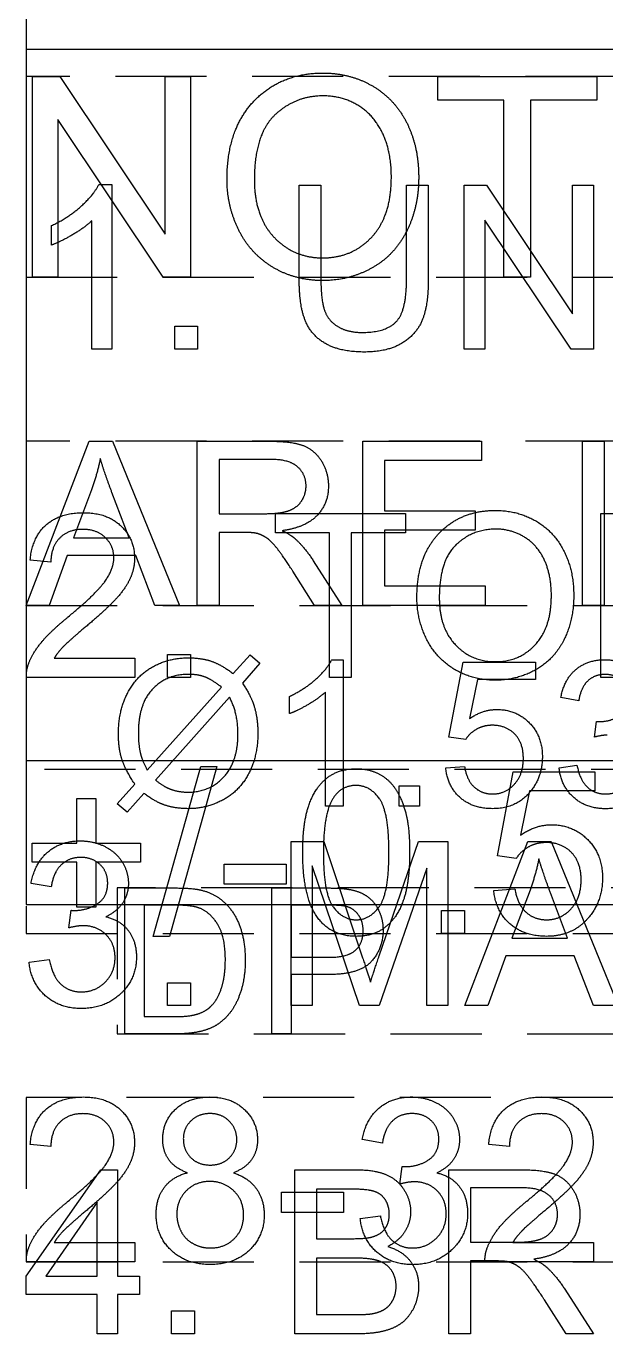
# Model space of a CAD drawing. Header units: millimetres. Extents: x 0 to 340, y 0 to 220.
# Drawn here: x 20 to 23.18, y 29.2 to 36.38 of the extents above; entities that cross this region are included whole.
import ezdxf

# ---------------------------------------------------------------- set-up
doc = ezdxf.new("R2010")
doc.units = ezdxf.units.MM
doc.linetypes.add('DASHED', pattern=[0.75, 0.5, -0.25])
doc.layers.get('0').update_dxf_attribs({"linetype": 'CONTINUOUS'})

msp = doc.modelspace()

# ---------------------------------------------------------------- linework, layer by layer
for p, q in [((20, 40), (20, 31.56)), ((20, 36.25), (80, 36.25)), ((20.0353, 35), (20.0353, 36.1)), ((20.0353, 36.1), (20.1846, 36.1)), ((20.1846, 36.1), (20.7623, 35.2364)), ((20.7623, 35.2364), (20.7623, 36.1)), ((20.7623, 36.1), (20.9019, 36.1)), ((20.9019, 36.1), (20.9019, 35)), ((22.2593, 35.9702), (22.2593, 36.1)), ((22.2593, 36.1), (23.1312, 36.1)), ((23.1312, 36.1), (23.1312, 35.9702)), ((22.6217, 35.9702), (22.2593, 35.9702)), ((22.6217, 35), (22.6217, 35.9702)), ((23.1312, 35.9702), (22.7673, 35.9702)), ((22.7673, 35.9702), (22.7673, 35)), ((20.7526, 35), (20.1748, 35.8644)), ((20.1748, 35.8644), (20.1748, 35)), ((20.399, 35.5083), (20.4703, 35.5083)), ((20.4703, 35.5083), (20.4703, 34.6046)), ((21.4986, 34.9847), (21.4986, 35.5046)), ((21.4986, 35.5046), (21.6177, 35.5046)), ((21.6177, 35.5046), (21.6177, 34.9853)), ((22.0873, 35.5046), (22.2064, 35.5046)), ((22.0873, 34.9853), (22.0873, 35.5046)), ((22.2064, 35.5046), (22.2064, 34.9847)), ((22.4035, 34.6046), (22.4035, 35.5046)), ((22.4035, 35.5046), (22.5256, 35.5046)), ((22.5256, 35.5046), (22.9984, 34.798)), ((22.9984, 34.798), (22.9984, 35.5046)), ((22.9984, 35.5046), (23.1126, 35.5046)), ((23.1126, 35.5046), (23.1126, 34.6046)), ((20.3598, 34.6046), (20.3598, 35.3088)), ((22.9904, 34.6046), (22.5177, 35.3119)), ((22.5177, 35.3119), (22.5177, 34.6046)), ((20.1387, 35.1756), (20.1387, 35.2824)), ((20.1748, 35), (20.0353, 35)), ((20.9019, 35), (20.7526, 35)), ((22.7673, 35), (22.6217, 35)), ((20.8153, 34.6046), (20.8153, 34.7305)), ((20.8153, 34.7305), (20.9411, 34.7305)), ((20.9411, 34.7305), (20.9411, 34.6046)), ((20.4703, 34.6046), (20.3598, 34.6046)), ((20.9411, 34.6046), (20.8153, 34.6046)), ((22.5177, 34.6046), (22.4035, 34.6046)), ((23.1126, 34.6046), (22.9904, 34.6046)), ((20, 33.2), (20.3456, 34.1)), ((20.3456, 34.1), (20.4739, 34.1)), ((20.4739, 34.1), (20.8423, 33.2)), ((20.9393, 33.2), (20.9393, 34.1)), ((20.9393, 34.1), (21.3383, 34.1)), ((21.8479, 33.2), (21.8479, 34.1)), ((21.8479, 34.1), (22.4986, 34.1)), ((22.4986, 34.1), (22.4986, 33.9938)), ((23.0536, 33.2), (23.0536, 34.1)), ((23.0536, 34.1), (23.1727, 34.1)), ((23.1727, 34.1), (23.1727, 33.2)), ((21.3432, 34.0005), (21.0584, 34.0005)), ((21.0584, 34.0005), (21.0584, 33.7028)), ((22.4986, 33.9938), (21.967, 33.9938)), ((21.967, 33.9938), (21.967, 33.7181)), ((20.3585, 33.8336), (20.2597, 33.5696)), ((20.5648, 33.5696), (20.4709, 33.8188)), ((21.967, 33.7181), (22.4649, 33.7181)), ((22.4649, 33.7181), (22.4649, 33.6126)), ((21.0584, 33.7028), (21.3144, 33.7028)), ((21.3678, 33.5984), (21.3678, 33.7046)), ((21.3678, 33.7046), (22.0812, 33.7046)), ((22.0812, 33.7046), (22.0812, 33.5984)), ((23.1537, 32.8046), (23.1537, 33.7046)), ((23.1537, 33.7046), (23.2728, 33.7046)), ((20.2597, 33.5696), (20.5648, 33.5696)), ((21.1965, 33.5997), (21.0584, 33.5997)), ((21.0584, 33.5997), (21.0584, 33.2)), ((21.6643, 33.5984), (21.3678, 33.5984)), ((21.6643, 32.8046), (21.6643, 33.5984)), ((22.0812, 33.5984), (21.7834, 33.5984)), ((21.7834, 33.5984), (21.7834, 32.8046)), ((22.4649, 33.6126), (21.967, 33.6126)), ((21.967, 33.6126), (21.967, 33.3062)), ((20.1357, 33.4364), (20.0221, 33.448)), ((20.2253, 33.4726), (20.1265, 33.2)), ((20.6016, 33.4726), (20.2253, 33.4726)), ((20.7066, 33.2), (20.6016, 33.4726)), ((21.5759, 33.445), (21.7325, 33.2)), ((21.5827, 33.2), (21.4636, 33.3872)), ((21.967, 33.3062), (22.5195, 33.3062)), ((22.5195, 33.3062), (22.5195, 33.2)), ((20.1265, 33.2), (20, 33.2)), ((20.8423, 33.2), (20.7066, 33.2)), ((21.0584, 33.2), (20.9393, 33.2)), ((21.7325, 33.2), (21.5827, 33.2)), ((22.5195, 33.2), (21.8479, 33.2)), ((23.1727, 33.2), (23.0536, 33.2)), ((20.7766, 32.8046), (20.7766, 32.9305)), ((20.7766, 32.9305), (20.9025, 32.9305)), ((20.9025, 32.9305), (20.9025, 32.8046)), ((21.1368, 32.8254), (21.2285, 32.928)), ((21.2285, 32.928), (21.2825, 32.8822)), ((20.1547, 32.9108), (20.5961, 32.9108)), ((20.5961, 32.9108), (20.5961, 32.8046)), ((21.2825, 32.8822), (21.1865, 32.7741)), ((21.6771, 32.9018), (21.7404, 32.9018)), ((21.7404, 32.9018), (21.7404, 32.0986)), ((22.3199, 32.4767), (22.3974, 32.8877)), ((22.3974, 32.8877), (22.7952, 32.8877)), ((22.7952, 32.8877), (22.7952, 32.7938)), ((20.5961, 32.8046), (20.0012, 32.8046)), ((20.9025, 32.8046), (20.7766, 32.8046)), ((21.7834, 32.8046), (21.6643, 32.8046)), ((22.476, 32.7938), (22.4329, 32.5788)), ((22.7952, 32.7938), (22.476, 32.7938)), ((23.716, 32.8046), (23.1537, 32.8046)), ((20.6643, 32.2961), (21.0714, 32.7518)), ((21.6422, 32.0986), (21.6422, 32.7245)), ((21.1161, 32.6956), (20.7106, 32.2415)), ((21.4457, 32.6061), (21.4457, 32.701)), ((23.0326, 32.677), (22.9344, 32.6945)), ((23.1183, 32.4773), (23.1292, 32.5635)), ((22.4121, 32.4647), (22.3199, 32.4767)), ((20, 32.35), (25, 32.35)), ((20.6974, 31.3847), (20.9583, 32.3153)), ((21.0467, 32.3153), (20.7864, 31.3847)), ((20.9583, 32.3153), (21.0467, 32.3153)), ((22.3025, 32.3081), (22.4056, 32.3168)), ((22.5858, 31.8254), (22.673, 32.2877)), ((22.673, 32.2877), (23.1205, 32.2877)), ((22.9246, 32.3098), (23.0228, 32.3229)), ((23.1205, 32.2877), (23.1205, 32.1821)), ((20.5, 32.1122), (20.596, 32.2197)), ((22.0471, 32.0986), (22.0471, 32.2104)), ((22.0471, 32.2104), (22.1589, 32.2104)), ((22.1589, 32.2104), (22.1589, 32.0986)), ((20.2781, 31.8954), (20.2781, 32.1404)), ((20.2781, 32.1404), (20.3825, 32.1404)), ((20.3825, 32.1404), (20.3825, 31.8954)), ((20.6457, 32.169), (20.554, 32.0664)), ((22.7614, 32.1821), (22.7129, 31.9402)), ((23.1205, 32.1821), (22.7614, 32.1821)), ((20.554, 32.0664), (20.5, 32.1122)), ((21.7404, 32.0986), (21.6422, 32.0986)), ((22.1589, 32.0986), (22.0471, 32.0986)), ((20.0332, 31.7923), (20.0332, 31.8954)), ((20.0332, 31.8954), (20.2781, 31.8954)), ((20.3825, 31.8954), (20.6274, 31.8954)), ((20.6274, 31.8954), (20.6274, 31.7923)), ((21.4544, 31.0046), (21.4544, 31.9046)), ((21.4544, 31.9046), (21.6336, 31.9046)), ((21.6336, 31.9046), (21.8467, 31.2674)), ((21.9375, 31.2784), (22.153, 31.9046)), ((22.153, 31.9046), (22.3132, 31.9046)), ((22.3132, 31.9046), (22.3132, 31.0046)), ((22.4065, 31.0046), (22.7522, 31.9046)), ((22.7522, 31.9046), (22.8805, 31.9046)), ((22.8805, 31.9046), (23.2488, 31.0046)), ((20.2781, 31.7923), (20.0332, 31.7923)), ((20.2781, 31.5455), (20.2781, 31.7923)), ((20.6274, 31.7923), (20.3825, 31.7923)), ((20.3825, 31.7923), (20.3825, 31.5455)), ((21.0866, 31.6701), (21.0866, 31.7812)), ((21.0866, 31.7812), (21.4261, 31.7812)), ((21.4261, 31.7812), (21.4261, 31.6701)), ((22.6896, 31.8119), (22.5858, 31.8254)), ((21.8295, 31.0046), (21.5692, 31.7708)), ((21.5692, 31.7708), (21.5692, 31.0046)), ((22.1984, 31.7579), (21.9369, 31.0046)), ((22.1984, 31.0046), (22.1984, 31.7579)), ((20.1375, 31.6554), (20.027, 31.675)), ((20.5409, 30.85), (20.5409, 31.65)), ((20.5409, 31.65), (20.8165, 31.65)), ((21.4261, 31.6701), (21.0866, 31.6701)), ((21.348, 30.85), (21.348, 31.65)), ((21.348, 31.65), (21.6498, 31.65)), ((22.5662, 31.6357), (22.6822, 31.6456)), ((22.7651, 31.6382), (22.6662, 31.3742)), ((20, 31.56), (65, 31.56)), ((22.9714, 31.3742), (22.8774, 31.6235)), ((20.2339, 31.4307), (20.2462, 31.5277)), ((20.3825, 31.5455), (20.2781, 31.5455)), ((20.8149, 31.5556), (20.6468, 31.5556)), ((20.6468, 31.5556), (20.6468, 30.9444)), ((21.6585, 31.5556), (21.4539, 31.5556)), ((21.4539, 31.5556), (21.4539, 31.2696)), ((22.2789, 31.4), (22.2789, 31.5259)), ((22.2789, 31.5259), (22.4047, 31.5259)), ((22.4047, 31.5259), (22.4047, 31.4)), ((20.7864, 31.3847), (20.6974, 31.3847)), ((22.4047, 31.4), (22.2789, 31.4)), ((22.6662, 31.3742), (22.9714, 31.3742)), ((21.4539, 31.2696), (21.6607, 31.2696)), ((22.6319, 31.2772), (22.533, 31.0046)), ((23.0082, 31.2772), (22.6319, 31.2772)), ((23.1132, 31.0046), (23.0082, 31.2772)), ((20.016, 31.2422), (20.1265, 31.257)), ((20.7766, 31.0046), (20.7766, 31.1305)), ((20.7766, 31.1305), (20.9025, 31.1305)), ((20.9025, 31.1305), (20.9025, 31.0046)), ((21.6591, 31.1752), (21.4539, 31.1752)), ((21.4539, 31.1752), (21.4539, 30.85)), ((20.9025, 31.0046), (20.7766, 31.0046)), ((21.5692, 31.0046), (21.4544, 31.0046)), ((21.9369, 31.0046), (21.8295, 31.0046)), ((22.3132, 31.0046), (22.1984, 31.0046)), ((22.533, 31.0046), (22.4065, 31.0046)), ((23.2488, 31.0046), (23.1132, 31.0046)), ((20.6468, 30.9444), (20.8176, 30.9444)), ((20.8296, 30.85), (20.5409, 30.85)), ((21.4539, 30.85), (21.348, 30.85)), ((21.9547, 30.2508), (21.8442, 30.2704)), ((20.1357, 30.2317), (20.0221, 30.2434)), ((22.6521, 30.2317), (22.5385, 30.2434)), ((22.0511, 30.0261), (22.0634, 30.1231)), ((20, 29.5214), (20.4107, 30.1046)), ((20.4107, 30.1046), (20.501, 30.1046)), ((20.501, 30.1046), (20.501, 29.5214)), ((21.474, 29.2046), (21.474, 30.1046)), ((21.474, 30.1046), (21.8117, 30.1046)), ((22.3194, 29.2046), (22.3194, 30.1046)), ((22.3194, 30.1046), (22.7184, 30.1046)), ((21.4016, 29.8701), (21.4016, 29.9812)), ((21.4016, 29.9812), (21.7411, 29.9812)), ((21.773, 29.9984), (21.5931, 29.9984)), ((21.5931, 29.9984), (21.5931, 29.7265)), ((21.7411, 29.9812), (21.7411, 29.8701)), ((22.7233, 30.0052), (22.4385, 30.0052)), ((22.4385, 30.0052), (22.4385, 29.7074)), ((20.3905, 29.9272), (20.1087, 29.5214)), ((20.3905, 29.5214), (20.3905, 29.9272)), ((21.7411, 29.8701), (21.4016, 29.8701)), ((21.8332, 29.8376), (21.9437, 29.8523)), ((20.1547, 29.7062), (20.5961, 29.7062)), ((20.5961, 29.7062), (20.5961, 29.6)), ((21.5931, 29.7265), (21.7877, 29.7265)), ((22.4385, 29.7074), (22.6945, 29.7074)), ((22.6711, 29.7062), (23.1126, 29.7062)), ((23.1126, 29.7062), (23.1126, 29.6)), ((21.8012, 29.6203), (21.5931, 29.6203)), ((21.5931, 29.6203), (21.5931, 29.3108)), ((20.5961, 29.6), (20.0012, 29.6)), ((22.5766, 29.6043), (22.4385, 29.6043)), ((22.4385, 29.6043), (22.4385, 29.2046)), ((23.1126, 29.6), (22.5177, 29.6)), ((20, 29.4201), (20, 29.5214)), ((20.1087, 29.5214), (20.3905, 29.5214)), ((20.501, 29.5214), (20.6225, 29.5214)), ((20.6225, 29.5214), (20.6225, 29.4201)), ((20.3905, 29.4201), (20, 29.4201)), ((20.3905, 29.2046), (20.3905, 29.4201)), ((20.6225, 29.4201), (20.501, 29.4201)), ((20.501, 29.4201), (20.501, 29.2046)), ((22.956, 29.4496), (23.1126, 29.2046)), ((22.9628, 29.2046), (22.8437, 29.3919)), ((20.7975, 29.2046), (20.7975, 29.3305)), ((20.7975, 29.3305), (20.9233, 29.3305)), ((20.9233, 29.3305), (20.9233, 29.2046)), ((21.5931, 29.3108), (21.8172, 29.3108)), ((20.501, 29.2046), (20.3905, 29.2046)), ((20.9233, 29.2046), (20.7975, 29.2046)), ((21.8172, 29.2046), (21.474, 29.2046)), ((22.4385, 29.2046), (22.3194, 29.2046)), ((23.1126, 29.2046), (22.9628, 29.2046))]:
    msp.add_line(p, q)
at = {"linetype": 'DASHED'}
for p, q in [((29.24, 36.1), (20, 36.1)), ((20, 36.1), (20, 35)), ((20, 35), (29.24, 35)), ((50.24, 34.1), (20, 34.1)), ((20, 34.1), (20, 33.2)), ((20, 33.2), (50.24, 33.2)), ((55.1, 32.3), (20, 32.3)), ((20, 32.3), (20, 31.4)), ((33.46, 31.65), (20.5, 31.65)), ((20.5, 31.65), (20.5, 30.85)), ((20, 31.4), (55.1, 31.4)), ((20.5, 30.85), (33.46, 30.85)), ((44.3, 30.5), (20, 30.5)), ((20, 30.5), (20, 29.6)), ((20, 29.6), (44.3, 29.6))]:
    msp.add_line(p, q, dxfattribs=at)
for points in [[(21.2493, 35.9646), (21.3964, 36.1195), (21.629, 36.1195)], [(21.629, 36.1195), (21.7813, 36.1195), (21.9036, 36.0467)], [(21.9036, 36.0467), (22.0259, 35.9739), (22.0901, 35.8438)], [(21.1023, 35.5357), (21.1023, 35.8096), (21.2493, 35.9646)], [(21.6297, 35.9942), (21.4752, 35.9942), (21.3637, 35.888)], [(21.826, 35.9391), (21.7385, 35.9942), (21.6297, 35.9942)], [(21.9588, 35.7837), (21.9134, 35.8839), (21.826, 35.9391)], [(21.3637, 35.888), (21.2523, 35.7819), (21.2523, 35.5335)], [(22.0901, 35.8438), (22.1542, 35.7136), (22.1542, 35.5485)], [(22.0042, 35.5492), (22.0042, 35.6836), (21.9588, 35.7837)], [(20.3008, 35.388), (20.3702, 35.45), (20.399, 35.5083)], [(21.1653, 35.2611), (21.1023, 35.3909), (21.1023, 35.5357)], [(21.2523, 35.5335), (21.2523, 35.3347), (21.3592, 35.2202)], [(21.898, 35.2214), (22.0042, 35.3369), (22.0042, 35.5492)], [(22.1542, 35.5485), (22.1542, 35.3812), (22.0867, 35.2491)], [(20.1387, 35.2824), (20.2314, 35.326), (20.3008, 35.388)], [(20.3598, 35.3088), (20.3198, 35.2707), (20.2551, 35.2327)], [(20.2551, 35.2327), (20.1903, 35.1946), (20.1387, 35.1756)], [(21.3506, 35.0563), (21.2283, 35.1313), (21.1653, 35.2611)], [(21.3592, 35.2202), (21.4662, 35.1058), (21.6275, 35.1058)], [(21.6275, 35.1058), (21.7918, 35.1058), (21.898, 35.2214)], [(22.0867, 35.2491), (22.0192, 35.1171), (21.8954, 35.0491)], [(21.6282, 34.9812), (21.4729, 34.9812), (21.3506, 35.0563)], [(21.8954, 35.0491), (21.7716, 34.9812), (21.6282, 34.9812)], [(21.5329, 34.759), (21.4986, 34.8416), (21.4986, 34.9847)], [(21.6177, 34.9853), (21.6177, 34.868), (21.6395, 34.8124)], [(22.0314, 34.7563), (22.0873, 34.8158), (22.0873, 34.9853)], [(22.2064, 34.9847), (22.2064, 34.849), (22.1757, 34.7692)], [(21.6395, 34.8124), (21.6613, 34.7569), (21.7144, 34.7268)], [(21.6477, 34.6329), (21.5673, 34.6765), (21.5329, 34.759)], [(21.7144, 34.7268), (21.7675, 34.6967), (21.8442, 34.6967)], [(21.8442, 34.6967), (21.9756, 34.6967), (22.0314, 34.7563)], [(22.1757, 34.7692), (22.145, 34.6894), (22.0649, 34.6393)], [(21.8546, 34.5893), (21.7282, 34.5893), (21.6477, 34.6329)], [(22.0649, 34.6393), (21.9848, 34.5893), (21.8546, 34.5893)], [(21.3383, 34.1), (21.4587, 34.1), (21.5213, 34.0758)], [(21.5213, 34.0758), (21.5839, 34.0515), (21.6214, 33.9901)], [(20.407, 34.0055), (20.3898, 33.9189), (20.3585, 33.8336)], [(20.4709, 33.8188), (20.4279, 33.9324), (20.407, 34.0055)], [(21.4897, 33.9594), (21.4433, 34.0005), (21.3432, 34.0005)], [(21.536, 33.8544), (21.536, 33.9183), (21.4897, 33.9594)], [(21.6214, 33.9901), (21.6588, 33.9287), (21.6588, 33.8544)], [(21.5121, 33.7737), (21.536, 33.8108), (21.536, 33.8544)], [(21.6588, 33.8544), (21.6588, 33.7587), (21.5968, 33.693)], [(20.1099, 33.6417), (20.186, 33.7083), (20.3143, 33.7083)], [(20.3143, 33.7083), (20.4439, 33.7083), (20.5194, 33.6365)], [(21.3144, 33.7028), (21.396, 33.7028), (21.4421, 33.7197)], [(21.4421, 33.7197), (21.4881, 33.7366), (21.5121, 33.7737)], [(22.2647, 33.5938), (22.3851, 33.7206), (22.5754, 33.7206)], [(22.5754, 33.7206), (22.7, 33.7206), (22.8001, 33.6611)], [(20.0221, 33.448), (20.0338, 33.5751), (20.1099, 33.6417)], [(20.5194, 33.6365), (20.5949, 33.5647), (20.5949, 33.4585)], [(21.5968, 33.693), (21.5348, 33.6273), (21.4053, 33.6095)], [(22.8001, 33.6611), (22.9001, 33.6015), (22.9526, 33.495)], [(20.1842, 33.569), (20.1363, 33.5211), (20.1357, 33.4364)], [(20.3119, 33.6168), (20.2321, 33.6168), (20.1842, 33.569)], [(20.4343, 33.5717), (20.3874, 33.6168), (20.3119, 33.6168)], [(20.4813, 33.4609), (20.4813, 33.5266), (20.4343, 33.5717)], [(21.2628, 33.5954), (21.2426, 33.5997), (21.1965, 33.5997)], [(21.3172, 33.5714), (21.2905, 33.5886), (21.2628, 33.5954)], [(21.3776, 33.5113), (21.3439, 33.5542), (21.3172, 33.5714)], [(21.4053, 33.6095), (21.4525, 33.5868), (21.4771, 33.5647)], [(21.4771, 33.5647), (21.5293, 33.5168), (21.5759, 33.445)], [(22.1444, 33.243), (22.1444, 33.4671), (22.2647, 33.5938)], [(22.576, 33.6181), (22.4495, 33.6181), (22.3584, 33.5312)], [(22.7365, 33.573), (22.665, 33.6181), (22.576, 33.6181)], [(22.8452, 33.4459), (22.808, 33.5278), (22.7365, 33.573)], [(21.4636, 33.3872), (21.4114, 33.4683), (21.3776, 33.5113)], [(22.3584, 33.5312), (22.2672, 33.4443), (22.2672, 33.2411)], [(22.9526, 33.495), (23.0051, 33.3885), (23.0051, 33.2534)], [(20.4297, 33.328), (20.4813, 33.3983), (20.4813, 33.4609)], [(20.5949, 33.4585), (20.5949, 33.4044), (20.5728, 33.3523)], [(22.8823, 33.254), (22.8823, 33.3639), (22.8452, 33.4459)], [(20.5728, 33.3523), (20.5507, 33.3001), (20.4994, 33.2424)], [(20.2314, 33.1374), (20.3782, 33.2577), (20.4297, 33.328)], [(20.4994, 33.2424), (20.4482, 33.1847), (20.3291, 33.084)], [(22.196, 33.0183), (22.1444, 33.1245), (22.1444, 33.243)], [(22.2672, 33.2411), (22.2672, 33.0784), (22.3547, 32.9848)], [(22.7955, 32.9857), (22.8823, 33.0803), (22.8823, 33.254)], [(23.0051, 33.2534), (23.0051, 33.1165), (22.9499, 33.0085)], [(20.0869, 33.0011), (20.1369, 33.06), (20.2314, 33.1374)], [(20.3291, 33.084), (20.2296, 33.0005), (20.2014, 32.9707)], [(20.0141, 32.8814), (20.0368, 32.9422), (20.0869, 33.0011)], [(22.3476, 32.8507), (22.2475, 32.9121), (22.196, 33.0183)], [(22.9499, 33.0085), (22.8946, 32.9004), (22.7933, 32.8449)], [(20.2014, 32.9707), (20.1731, 32.9409), (20.1547, 32.9108)], [(22.3547, 32.9848), (22.4422, 32.8912), (22.5741, 32.8912)], [(22.5741, 32.8912), (22.7086, 32.8912), (22.7955, 32.9857)], [(20.0012, 32.8046), (20, 32.8445), (20.0141, 32.8814)], [(20.5557, 32.7166), (20.6048, 32.8129), (20.6935, 32.8626)], [(20.6935, 32.8626), (20.7821, 32.9122), (20.8907, 32.9122)], [(20.8907, 32.9122), (20.9638, 32.9122), (21.0187, 32.8928)], [(21.0187, 32.8928), (21.0735, 32.8735), (21.1368, 32.8254)], [(21.5898, 32.7949), (21.6514, 32.85), (21.6771, 32.9018)], [(22.5748, 32.7893), (22.4477, 32.7893), (22.3476, 32.8507)], [(22.9344, 32.6945), (22.9524, 32.7932), (23.0162, 32.8475)], [(23.0162, 32.8475), (23.0801, 32.9018), (23.175, 32.9018)], [(23.175, 32.9018), (23.2405, 32.9018), (23.2956, 32.8737)], [(20.8913, 32.8216), (20.7718, 32.8216), (20.6937, 32.7406)], [(20.9816, 32.8069), (20.9431, 32.8216), (20.8913, 32.8216)], [(21.0714, 32.7518), (21.0201, 32.7922), (20.9816, 32.8069)], [(21.4457, 32.701), (21.5281, 32.7398), (21.5898, 32.7949)], [(22.7933, 32.8449), (22.692, 32.7893), (22.5748, 32.7893)], [(23.0817, 32.7851), (23.0435, 32.749), (23.0326, 32.677)], [(23.1772, 32.8211), (23.1199, 32.8211), (23.0817, 32.7851)], [(23.2716, 32.7856), (23.2351, 32.8211), (23.1772, 32.8211)], [(20.5065, 32.4969), (20.5065, 32.6203), (20.5557, 32.7166)], [(20.6937, 32.7406), (20.6157, 32.6595), (20.6157, 32.4986)], [(21.1865, 32.7741), (21.2334, 32.7043), (21.2498, 32.6519)], [(21.6422, 32.7245), (21.6067, 32.6907), (21.5491, 32.6568)], [(21.1625, 32.4953), (21.1625, 32.6088), (21.1161, 32.6956)], [(21.2498, 32.6519), (21.2716, 32.5832), (21.2716, 32.498)], [(21.5491, 32.6568), (21.4915, 32.623), (21.4457, 32.6061)], [(22.4329, 32.5788), (22.5049, 32.629), (22.584, 32.629)], [(22.584, 32.629), (22.6888, 32.629), (22.7608, 32.5564)], [(23.1292, 32.5635), (23.139, 32.5624), (23.145, 32.5624)], [(23.145, 32.5624), (23.2078, 32.5624), (23.258, 32.5952)], [(20.5246, 32.3586), (20.5065, 32.4162), (20.5065, 32.4969)], [(20.6157, 32.4986), (20.6157, 32.4353), (20.6277, 32.3862)], [(21.085, 32.2595), (21.1625, 32.3436), (21.1625, 32.4953)], [(21.2716, 32.498), (21.2716, 32.3752), (21.222, 32.2792)], [(22.4722, 32.5207), (22.434, 32.4991), (22.4121, 32.4647)], [(22.5578, 32.5422), (22.5104, 32.5422), (22.4722, 32.5207)], [(22.6814, 32.4937), (22.6342, 32.5422), (22.5578, 32.5422)], [(22.7286, 32.3611), (22.7286, 32.4451), (22.6814, 32.4937)], [(22.7608, 32.5564), (22.8329, 32.4838), (22.8329, 32.3698)], [(23.1876, 32.4882), (23.1598, 32.4882), (23.1183, 32.4773)], [(20.596, 32.2197), (20.5426, 32.301), (20.5246, 32.3586)], [(20.6277, 32.3862), (20.6364, 32.3496), (20.6643, 32.2961)], [(22.6795, 32.2192), (22.7286, 32.2726), (22.7286, 32.3611)], [(22.8329, 32.3698), (22.8329, 32.2612), (22.7696, 32.1821)], [(21.222, 32.2792), (21.1723, 32.1832), (21.0825, 32.134)], [(21.6481, 32.2509), (21.7128, 32.3037), (21.8111, 32.3037)], [(21.8111, 32.3037), (21.8835, 32.3037), (21.9381, 32.2745)], [(21.9381, 32.2745), (21.9928, 32.2454), (22.0284, 32.1904)], [(22.3813, 32.146), (22.3123, 32.2072), (22.3025, 32.3081)], [(22.4056, 32.3168), (22.4171, 32.2415), (22.4588, 32.2036)], [(23.004, 32.1471), (22.9344, 32.2099), (22.9246, 32.3098)], [(23.0228, 32.3229), (23.0397, 32.2394), (23.0804, 32.2025)], [(20.7106, 32.2415), (20.7527, 32.2072), (20.7881, 32.1935)], [(20.8885, 32.1755), (21.0075, 32.1755), (21.085, 32.2595)], [(21.5504, 32.1008), (21.5833, 32.1981), (21.6481, 32.2509)], [(21.8098, 32.2122), (21.7337, 32.2122), (21.6883, 32.1477)], [(21.9391, 32.1392), (21.8872, 32.2122), (21.8098, 32.2122)], [(22.4588, 32.2036), (22.5005, 32.1657), (22.5595, 32.1657)], [(22.5595, 32.1657), (22.6304, 32.1657), (22.6795, 32.2192)], [(23.0804, 32.2025), (23.121, 32.1657), (23.1794, 32.1657)], [(23.1794, 32.1657), (23.2487, 32.1657), (23.2965, 32.2137)], [(20.7554, 32.1062), (20.7085, 32.1226), (20.6457, 32.169)], [(20.7881, 32.1935), (20.8345, 32.1755), (20.8885, 32.1755)], [(21.0825, 32.134), (20.9928, 32.0849), (20.8918, 32.0849)], [(21.6883, 32.1477), (21.6312, 32.0655), (21.6312, 31.8439)], [(21.9909, 31.8439), (21.9909, 32.0661), (21.9391, 32.1392)], [(22.0284, 32.1904), (22.064, 32.1355), (22.0842, 32.0566)], [(22.5595, 32.0849), (22.4503, 32.0849), (22.3813, 32.146)], [(22.7696, 32.1821), (22.6926, 32.0849), (22.5595, 32.0849)], [(23.1789, 32.0844), (23.0735, 32.0844), (23.004, 32.1471)], [(23.372, 32.1572), (23.2956, 32.0844), (23.1789, 32.0844)], [(20.8918, 32.0849), (20.8165, 32.0849), (20.7554, 32.1062)], [(21.5176, 31.8439), (21.5176, 32.0035), (21.5504, 32.1008)], [(22.0842, 32.0566), (22.1045, 31.9777), (22.1045, 31.8439)], [(22.7129, 31.9402), (22.7939, 31.9967), (22.8829, 31.9967)], [(22.8829, 31.9967), (23.0008, 31.9967), (23.0819, 31.9151)], [(20.027, 31.675), (20.0473, 31.7862), (20.1191, 31.8472)], [(20.1191, 31.8472), (20.1909, 31.9083), (20.2977, 31.9083)], [(20.2977, 31.9083), (20.3714, 31.9083), (20.4334, 31.8767)], [(20.4334, 31.8767), (20.4954, 31.8451), (20.5283, 31.7905)], [(21.6066, 31.478), (21.5176, 31.5903), (21.5176, 31.8439)], [(21.6312, 31.8439), (21.6312, 31.6222), (21.683, 31.5489)], [(21.9391, 31.5492), (21.9909, 31.6229), (21.9909, 31.8439)], [(22.1045, 31.8439), (22.1045, 31.6855), (22.072, 31.5882)], [(22.7571, 31.8749), (22.7141, 31.8506), (22.6896, 31.8119)], [(22.8535, 31.8991), (22.8001, 31.8991), (22.7571, 31.8749)], [(22.9925, 31.8445), (22.9394, 31.8991), (22.8535, 31.8991)], [(23.0456, 31.6953), (23.0456, 31.7898), (22.9925, 31.8445)], [(23.0819, 31.9151), (23.1629, 31.8334), (23.1629, 31.7051)], [(20.1928, 31.7769), (20.1498, 31.7364), (20.1375, 31.6554)], [(20.3002, 31.8175), (20.2357, 31.8175), (20.1928, 31.7769)], [(20.4064, 31.7776), (20.3653, 31.8175), (20.3002, 31.8175)], [(20.4475, 31.6769), (20.4475, 31.7377), (20.4064, 31.7776)], [(20.5283, 31.7905), (20.5611, 31.7358), (20.5611, 31.6744)], [(22.8136, 31.8101), (22.7964, 31.7235), (22.7651, 31.6382)], [(22.8774, 31.6235), (22.8344, 31.737), (22.8136, 31.8101)], [(23.1629, 31.7051), (23.1629, 31.5829), (23.0917, 31.4939)], [(20.3911, 31.5633), (20.4475, 31.6001), (20.4475, 31.6769)], [(20.5611, 31.6744), (20.5611, 31.6161), (20.5298, 31.5682)], [(20.8165, 31.65), (20.9098, 31.65), (20.9589, 31.6385)], [(20.9589, 31.6385), (21.0277, 31.6227), (21.0763, 31.5812)], [(21.6498, 31.65), (21.7295, 31.65), (21.7715, 31.6424)], [(21.7715, 31.6424), (21.8304, 31.6325), (21.8703, 31.605)], [(22.6549, 31.4534), (22.5772, 31.5222), (22.5662, 31.6357)], [(22.6822, 31.6456), (22.6951, 31.5608), (22.7421, 31.5182)], [(22.9904, 31.5357), (23.0456, 31.5958), (23.0456, 31.6953)], [(20.264, 31.5265), (20.3346, 31.5265), (20.3911, 31.5633)], [(20.5298, 31.5682), (20.4985, 31.5203), (20.4371, 31.4921)], [(21.0763, 31.5812), (21.1396, 31.5278), (21.1709, 31.4445)], [(21.8703, 31.605), (21.9101, 31.5774), (21.9344, 31.5278)], [(22.072, 31.5882), (22.0394, 31.4909), (21.9747, 31.4378)], [(20.2462, 31.5277), (20.2572, 31.5265), (20.264, 31.5265)], [(20.4371, 31.4921), (20.5169, 31.4737), (20.5611, 31.4157)], [(20.9518, 31.5392), (20.9093, 31.5556), (20.8149, 31.5556)], [(21.052, 31.4489), (21.0108, 31.5163), (20.9518, 31.5392)], [(21.7573, 31.5485), (21.7306, 31.5556), (21.6585, 31.5556)], [(21.683, 31.5489), (21.7349, 31.4755), (21.8111, 31.4755)], [(21.8241, 31.5013), (21.7988, 31.537), (21.7573, 31.5485)], [(21.8111, 31.4755), (21.8872, 31.4755), (21.9391, 31.5492)], [(21.8495, 31.4153), (21.8495, 31.4656), (21.8241, 31.5013)], [(21.9344, 31.5278), (21.9587, 31.4781), (21.9587, 31.4186)], [(22.7421, 31.5182), (22.789, 31.4755), (22.8553, 31.4755)], [(22.8553, 31.4755), (22.9351, 31.4755), (22.9904, 31.5357)], [(23.0917, 31.4939), (23.0051, 31.3847), (22.8553, 31.3847)], [(20.3119, 31.443), (20.2806, 31.443), (20.2339, 31.4307)], [(20.4383, 31.3936), (20.3886, 31.443), (20.3119, 31.443)], [(20.5611, 31.4157), (20.6053, 31.3576), (20.6053, 31.2705)], [(21.0932, 31.256), (21.0932, 31.3815), (21.052, 31.4489)], [(21.1709, 31.4445), (21.2023, 31.3613), (21.2023, 31.2544)], [(21.8111, 31.3847), (21.6809, 31.3847), (21.6066, 31.478)], [(21.8064, 31.3078), (21.8495, 31.346), (21.8495, 31.4153)], [(21.9747, 31.4378), (21.9099, 31.3847), (21.8111, 31.3847)], [(21.9587, 31.4186), (21.9587, 31.3166), (21.8937, 31.2459)], [(22.8553, 31.3847), (22.7325, 31.3847), (22.6549, 31.4534)], [(20.4881, 31.268), (20.4881, 31.3441), (20.4383, 31.3936)], [(20.6053, 31.2705), (20.6053, 31.1526), (20.5194, 31.0706)], [(21.6607, 31.2696), (21.7633, 31.2696), (21.8064, 31.3078)], [(21.8896, 31.1342), (21.905, 31.1833), (21.9375, 31.2784)], [(20.1053, 31.0593), (20.027, 31.1299), (20.016, 31.2422)], [(20.1265, 31.257), (20.1455, 31.163), (20.1912, 31.1216)], [(20.4343, 31.1342), (20.4881, 31.1882), (20.4881, 31.268)], [(21.0722, 31.1018), (21.0932, 31.1654), (21.0932, 31.256)], [(21.2023, 31.2544), (21.2023, 31.1632), (21.181, 31.0928)], [(21.8937, 31.2459), (21.8288, 31.1752), (21.6591, 31.1752)], [(21.8467, 31.2674), (21.8761, 31.1784), (21.8896, 31.1342)], [(20.3027, 31.0802), (20.3806, 31.0802), (20.4343, 31.1342)], [(20.302, 30.9887), (20.1836, 30.9887), (20.1053, 31.0593)], [(20.1912, 31.1216), (20.237, 31.0802), (20.3027, 31.0802)], [(20.5194, 31.0706), (20.4334, 30.9887), (20.302, 30.9887)], [(21.0135, 31.0006), (21.0512, 31.0383), (21.0722, 31.1018)], [(21.181, 31.0928), (21.1598, 31.0224), (21.1265, 30.9763)], [(20.9417, 30.9591), (20.9868, 30.9739), (21.0135, 31.0006)], [(20.8176, 30.9444), (20.8967, 30.9444), (20.9417, 30.9591)], [(21.1265, 30.9763), (21.0932, 30.9302), (21.0536, 30.9038)], [(20.9581, 30.8636), (20.9022, 30.85), (20.8296, 30.85)], [(21.0536, 30.9038), (21.0141, 30.8773), (20.9581, 30.8636)], [(20.1099, 30.4371), (20.186, 30.5037), (20.3143, 30.5037)], [(20.3143, 30.5037), (20.4439, 30.5037), (20.5194, 30.4319)], [(20.8202, 30.4368), (20.8908, 30.5037), (21.008, 30.5037)], [(21.008, 30.5037), (21.1259, 30.5037), (21.1977, 30.4352)], [(21.9363, 30.4426), (22.0081, 30.5037), (22.1149, 30.5037)], [(22.1149, 30.5037), (22.1886, 30.5037), (22.2506, 30.4721)], [(22.6263, 30.4371), (22.7025, 30.5037), (22.8308, 30.5037)], [(22.8308, 30.5037), (22.9603, 30.5037), (23.0358, 30.4319)], [(20.0221, 30.2434), (20.0338, 30.3705), (20.1099, 30.4371)], [(20.3119, 30.4122), (20.2321, 30.4122), (20.1842, 30.3643)], [(20.4343, 30.3671), (20.3874, 30.4122), (20.3119, 30.4122)], [(20.5194, 30.4319), (20.5949, 30.36), (20.5949, 30.2538)], [(20.7496, 30.2716), (20.7496, 30.3698), (20.8202, 30.4368)], [(21.0093, 30.4128), (20.946, 30.4128), (20.9043, 30.3723)], [(21.1139, 30.3714), (21.0719, 30.4128), (21.0093, 30.4128)], [(21.1977, 30.4352), (21.2696, 30.3668), (21.2696, 30.2686)], [(21.8442, 30.2704), (21.8645, 30.3815), (21.9363, 30.4426)], [(22.1174, 30.4128), (22.0529, 30.4128), (22.01, 30.3723)], [(22.2236, 30.3729), (22.1825, 30.4128), (22.1174, 30.4128)], [(22.2506, 30.4721), (22.3126, 30.4405), (22.3455, 30.3858)], [(22.5385, 30.2434), (22.5502, 30.3705), (22.6263, 30.4371)], [(22.8283, 30.4122), (22.7485, 30.4122), (22.7006, 30.3643)], [(22.9508, 30.3671), (22.9038, 30.4122), (22.8283, 30.4122)], [(23.0358, 30.4319), (23.1113, 30.36), (23.1113, 30.2538)], [(20.1842, 30.3643), (20.1363, 30.3164), (20.1357, 30.2317)], [(20.4813, 30.2563), (20.4813, 30.322), (20.4343, 30.3671)], [(20.9043, 30.3723), (20.8626, 30.3318), (20.8626, 30.2753)], [(21.156, 30.2692), (21.156, 30.3299), (21.1139, 30.3714)], [(22.01, 30.3723), (21.967, 30.3318), (21.9547, 30.2508)], [(22.2647, 30.2722), (22.2647, 30.333), (22.2236, 30.3729)], [(22.3455, 30.3858), (22.3783, 30.3312), (22.3783, 30.2698)], [(22.7006, 30.3643), (22.6527, 30.3164), (22.6521, 30.2317)], [(22.9977, 30.2563), (22.9977, 30.322), (22.9508, 30.3671)], [(20.7827, 30.1599), (20.7496, 30.2065), (20.7496, 30.2716)], [(20.8626, 30.2753), (20.8626, 30.2115), (20.9037, 30.1709)], [(21.1152, 30.1706), (21.156, 30.2108), (21.156, 30.2692)], [(21.2696, 30.2686), (21.2696, 30.2059), (21.2367, 30.1596)], [(22.2083, 30.1587), (22.2647, 30.1955), (22.2647, 30.2722)], [(22.3783, 30.2698), (22.3783, 30.2115), (22.347, 30.1636)], [(20.4297, 30.1234), (20.4813, 30.1937), (20.4813, 30.2563)], [(20.5949, 30.2538), (20.5949, 30.1998), (20.5728, 30.1476)], [(22.9462, 30.1234), (22.9977, 30.1937), (22.9977, 30.2563)], [(23.1113, 30.2538), (23.1113, 30.1998), (23.0892, 30.1476)], [(20.2314, 29.9327), (20.3782, 30.0531), (20.4297, 30.1234)], [(20.5728, 30.1476), (20.5507, 30.0954), (20.4994, 30.0377)], [(20.8847, 30.0881), (20.8159, 30.1132), (20.7827, 30.1599)], [(20.9037, 30.1709), (20.9448, 30.1304), (21.0105, 30.1304)], [(21.0105, 30.1304), (21.0744, 30.1304), (21.1152, 30.1706)], [(21.2367, 30.1596), (21.2039, 30.1132), (21.137, 30.0881)], [(22.0634, 30.1231), (22.0744, 30.1218), (22.0812, 30.1218)], [(22.0812, 30.1218), (22.1518, 30.1218), (22.2083, 30.1587)], [(22.347, 30.1636), (22.3157, 30.1157), (22.2543, 30.0874)], [(22.7479, 29.9327), (22.8946, 30.0531), (22.9462, 30.1234)], [(23.0892, 30.1476), (23.0671, 30.0954), (23.0159, 30.0377)], [(20.7579, 30.0073), (20.8024, 30.0666), (20.8847, 30.0881)], [(21.137, 30.0881), (21.2199, 30.0611), (21.2631, 30.0009)], [(21.8117, 30.1046), (21.9148, 30.1046), (21.9771, 30.0773)], [(21.9771, 30.0773), (22.0394, 30.05), (22.0747, 29.9932)], [(22.2543, 30.0874), (22.3341, 30.069), (22.3783, 30.011)], [(22.7184, 30.1046), (22.8387, 30.1046), (22.9014, 30.0804)], [(22.9014, 30.0804), (22.964, 30.0561), (23.0014, 29.9947)], [(20.4994, 30.0377), (20.4482, 29.98), (20.3291, 29.8793)], [(20.7134, 29.8603), (20.7134, 29.9481), (20.7579, 30.0073)], [(20.8782, 29.9886), (20.8269, 29.937), (20.8269, 29.8597)], [(21.0074, 30.0402), (20.9295, 30.0402), (20.8782, 29.9886)], [(21.1403, 29.988), (21.0872, 30.0402), (21.0074, 30.0402)], [(21.1935, 29.856), (21.1935, 29.9358), (21.1403, 29.988)], [(21.2631, 30.0009), (21.3064, 29.9407), (21.3064, 29.8572)], [(21.9099, 29.9858), (21.87, 29.9984), (21.773, 29.9984)], [(21.9713, 29.9392), (21.9498, 29.9733), (21.9099, 29.9858)], [(22.1291, 30.0383), (22.0977, 30.0383), (22.0511, 30.0261)], [(22.0747, 29.9932), (22.11, 29.9364), (22.11, 29.8744)], [(22.2555, 29.9889), (22.2058, 30.0383), (22.1291, 30.0383)], [(22.3053, 29.8634), (22.3053, 29.9395), (22.2555, 29.9889)], [(22.3783, 30.011), (22.4225, 29.953), (22.4225, 29.8658)], [(22.8697, 29.9641), (22.8234, 30.0052), (22.7233, 30.0052)], [(23.0159, 30.0377), (22.9646, 29.98), (22.8455, 29.8793)], [(23.0014, 29.9947), (23.0389, 29.9334), (23.0389, 29.8591)], [(20.0869, 29.7965), (20.1369, 29.8554), (20.2314, 29.9327)], [(21.9928, 29.8603), (21.9928, 29.9051), (21.9713, 29.9392)], [(22.6033, 29.7965), (22.6533, 29.8554), (22.7479, 29.9327)], [(22.9161, 29.8591), (22.9161, 29.9229), (22.8697, 29.9641)], [(20.3291, 29.8793), (20.2296, 29.7958), (20.2014, 29.7661)], [(20.795, 29.6635), (20.7134, 29.7424), (20.7134, 29.8603)], [(20.8269, 29.8597), (20.8269, 29.8124), (20.8494, 29.7682)], [(21.1419, 29.7265), (21.1935, 29.7774), (21.1935, 29.856)], [(21.3064, 29.8572), (21.3064, 29.7418), (21.2248, 29.6632)], [(21.9225, 29.6546), (21.8442, 29.7252), (21.8332, 29.8376)], [(21.9437, 29.8523), (21.9627, 29.7584), (22.0084, 29.717)], [(21.9697, 29.7817), (21.9928, 29.813), (21.9928, 29.8603)], [(22.11, 29.8744), (22.11, 29.8167), (22.0787, 29.7658)], [(22.2515, 29.7295), (22.3053, 29.7836), (22.3053, 29.8634)], [(22.4225, 29.8658), (22.4225, 29.748), (22.3366, 29.666)], [(22.8455, 29.8793), (22.746, 29.7958), (22.7178, 29.7661)], [(22.8922, 29.7783), (22.9161, 29.8155), (22.9161, 29.8591)], [(23.0389, 29.8591), (23.0389, 29.7633), (22.9769, 29.6976)], [(20.0141, 29.6767), (20.0368, 29.7375), (20.0869, 29.7965)], [(20.2014, 29.7661), (20.1731, 29.7363), (20.1547, 29.7062)], [(20.8494, 29.7682), (20.8718, 29.724), (20.916, 29.6998)], [(21.9013, 29.7369), (21.9467, 29.7504), (21.9697, 29.7817)], [(22.0787, 29.7658), (22.0474, 29.7148), (21.9842, 29.6835)], [(22.5306, 29.6767), (22.5533, 29.7375), (22.6033, 29.7965)], [(22.7178, 29.7661), (22.6896, 29.7363), (22.6711, 29.7062)], [(22.8222, 29.7243), (22.8682, 29.7412), (22.8922, 29.7783)], [(20.916, 29.6998), (20.9602, 29.6755), (21.0111, 29.6755)], [(21.0111, 29.6755), (21.0903, 29.6755), (21.1419, 29.7265)], [(21.7877, 29.7265), (21.8669, 29.7265), (21.9013, 29.7369)], [(22.0084, 29.717), (22.0542, 29.6755), (22.1199, 29.6755)], [(22.1199, 29.6755), (22.1978, 29.6755), (22.2515, 29.7295)], [(22.6945, 29.7074), (22.7761, 29.7074), (22.8222, 29.7243)], [(22.9769, 29.6976), (22.9149, 29.6319), (22.7853, 29.6141)], [(20.0012, 29.6), (20, 29.6399), (20.0141, 29.6767)], [(21.0099, 29.5847), (20.8767, 29.5847), (20.795, 29.6635)], [(21.2248, 29.6632), (21.1431, 29.5847), (21.0099, 29.5847)], [(21.9329, 29.6052), (21.8872, 29.6203), (21.8012, 29.6203)], [(22.1192, 29.584), (22.0008, 29.584), (21.9225, 29.6546)], [(21.9842, 29.6835), (22.0658, 29.6595), (22.1097, 29.6018)], [(22.3366, 29.666), (22.2506, 29.584), (22.1192, 29.584)], [(22.5177, 29.6), (22.5164, 29.6399), (22.5306, 29.6767)], [(22.0044, 29.553), (21.9786, 29.5902), (21.9329, 29.6052)], [(22.0302, 29.4656), (22.0302, 29.5159), (22.0044, 29.553)], [(22.1097, 29.6018), (22.1536, 29.5441), (22.1536, 29.4656)], [(22.6429, 29.6), (22.6226, 29.6043), (22.5766, 29.6043)], [(22.6972, 29.5761), (22.6705, 29.5932), (22.6429, 29.6)], [(22.7577, 29.5159), (22.7239, 29.5589), (22.6972, 29.5761)], [(22.7853, 29.6141), (22.8326, 29.5914), (22.8572, 29.5693)], [(22.8572, 29.5693), (22.9093, 29.5214), (22.956, 29.4496)], [(22.8437, 29.3919), (22.7915, 29.4729), (22.7577, 29.5159)], [(22.0124, 29.3897), (22.0302, 29.4226), (22.0302, 29.4656)], [(22.1536, 29.4656), (22.1536, 29.4023), (22.1269, 29.348)], [(21.8982, 29.3151), (21.9394, 29.3225), (21.967, 29.3397)], [(21.967, 29.3397), (21.9946, 29.3569), (22.0124, 29.3897)], [(22.1269, 29.348), (22.1002, 29.2937), (22.0609, 29.2642)], [(21.8172, 29.3108), (21.8749, 29.3108), (21.8982, 29.3151)], [(22.0609, 29.2642), (22.0216, 29.2347), (21.9624, 29.2197)], [(21.9624, 29.2197), (21.9031, 29.2046), (21.8172, 29.2046)]]:
    msp.add_open_spline(points, degree=2)

doc.saveas('drawing.dxf')
